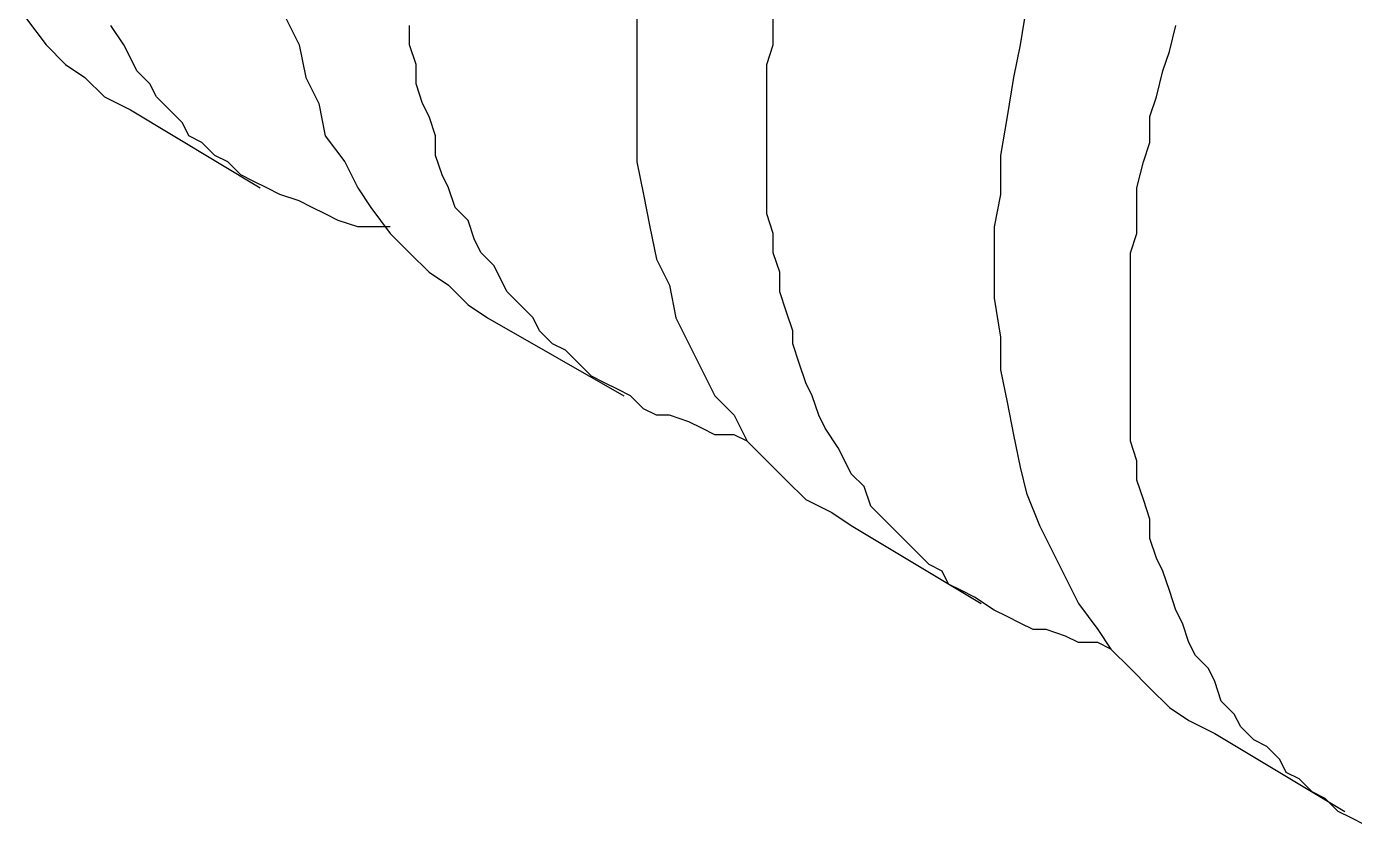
# Model space of a CAD drawing. Extents: x 23 to 317, y -101 to 289.
# Drawn here: x 90.821 to 93.89, y 76.245 to 78.088 of the extents above; entities that cross this region are included whole.
import ezdxf

# ---------------------------------------------------------------- set-up
doc = ezdxf.new("R2010")
doc.units = 0
doc.layers.get('0').update_dxf_attribs({"linetype": 'CONTINUOUS'})

msp = doc.modelspace()

# ---------------------------------------------------------------- linework, layer by layer
at = {"color": 7}
for points in [[(93.132105, 78.135864), (93.117096, 78.04581), (93.102087, 77.970765), (93.087078, 77.880711), (93.072069, 77.790657), (93.072069, 77.700602), (93.05706, 77.625557), (93.05706, 77.535503), (93.05706, 77.460458), (93.072069, 77.370404), (93.072069, 77.295359), (93.087078, 77.220314), (93.102087, 77.145269), (93.117096, 77.070224), (93.132105, 77.010187), (93.162123, 76.935142), (93.192141, 76.875106), (93.222159, 76.81507), (93.252177, 76.755034), (93.297204, 76.694998), (93.327222, 76.649971), (93.37225, 76.604944), (93.417277, 76.559917), (93.462304, 76.51489), (93.507331, 76.484872), (93.567367, 76.454854)], [(90.820716, 78.105846), (90.865743, 78.04581), (90.91077, 78.000783), (90.955797, 77.970765), (91.000824, 77.925738), (91.06086, 77.89572)], [(91.661221, 77.625557), (91.616194, 77.625557), (91.586176, 77.625557), (91.541149, 77.640566), (91.511131, 77.655575), (91.481113, 77.670584), (91.451095, 77.685593), (91.406068, 77.700602), (91.37605, 77.715611), (91.346032, 77.73062), (91.316014, 77.745629), (91.285996, 77.775648), (91.255978, 77.790657), (91.22596, 77.820675), (91.195942, 77.835684), (91.180932, 77.865702), (91.150914, 77.89572), (91.120896, 77.925738), (91.105887, 77.955756), (91.075869, 77.985774), (91.06086, 78.015792), (91.045851, 78.04581), (91.015833, 78.090837)], [(91.421077, 78.105846), (91.451095, 78.04581), (91.466104, 77.970765), (91.496122, 77.910729), (91.511131, 77.835684), (91.556158, 77.775648), (91.586176, 77.715611), (91.616194, 77.670584), (91.661221, 77.610548), (91.706248, 77.565521), (91.751275, 77.520494), (91.796302, 77.490476), (91.841329, 77.445449), (91.886356, 77.415431)], [(92.486717, 77.13026), (92.456699, 77.145269), (92.411672, 77.145269), (92.381654, 77.160278), (92.351636, 77.175287), (92.306609, 77.190296), (92.276591, 77.190296), (92.246573, 77.205305), (92.216555, 77.235323), (92.186537, 77.250332), (92.156519, 77.265341), (92.126501, 77.28035), (92.096483, 77.310368), (92.066465, 77.340386), (92.036447, 77.355395), (92.006429, 77.385413), (91.99142, 77.415431), (91.961402, 77.445449), (91.931384, 77.475467), (91.916375, 77.505485), (91.901366, 77.535503), (91.871347, 77.565521), (91.856338, 77.595539), (91.841329, 77.640566), (91.811311, 77.670584), (91.796302, 77.715611), (91.781293, 77.745629), (91.766284, 77.790657), (91.766284, 77.835684), (91.751275, 77.880711), (91.736266, 77.910729), (91.721257, 77.955756), (91.721257, 78.000783), (91.706248, 78.04581), (91.706248, 78.090837)], [(92.231564, 78.105846), (92.231564, 78.015792), (92.231564, 77.940747), (92.231564, 77.850693), (92.231564, 77.775648), (92.246573, 77.700602), (92.261582, 77.625557), (92.276591, 77.550512), (92.306609, 77.490476), (92.321618, 77.415431), (92.351636, 77.355395), (92.381654, 77.295359), (92.411672, 77.235323), (92.456699, 77.190296), (92.486717, 77.13026), (92.531744, 77.085233), (92.576771, 77.040205), (92.621799, 76.995178), (92.681835, 76.96516), (92.726862, 76.935142)], [(93.327222, 76.649971), (93.297204, 76.66498), (93.252177, 76.66498), (93.222159, 76.679989), (93.177132, 76.694998), (93.147114, 76.694998), (93.117096, 76.710007), (93.087078, 76.725016), (93.05706, 76.740025), (93.012033, 76.770043), (92.982015, 76.785052), (92.951997, 76.800061), (92.936988, 76.830079), (92.90697, 76.845088), (92.876952, 76.875106), (92.846934, 76.905124), (92.816916, 76.935142), (92.801907, 76.950151), (92.771889, 76.980169), (92.75688, 77.025196), (92.726862, 77.055215), (92.711853, 77.085233), (92.696844, 77.115251), (92.666826, 77.160278), (92.651817, 77.190296), (92.636808, 77.235323), (92.621799, 77.265341), (92.606789, 77.310368), (92.59178, 77.355395), (92.59178, 77.385413), (92.576771, 77.43044), (92.561762, 77.475467), (92.561762, 77.520494), (92.546753, 77.565521), (92.546753, 77.610548), (92.531744, 77.655575), (92.531744, 77.700602), (92.531744, 77.745629), (92.531744, 77.805666), (92.531744, 77.850693), (92.531744, 77.89572), (92.531744, 77.940747), (92.531744, 78.000783), (92.546753, 78.04581), (92.546753, 78.105846)], [(93.912574, 76.244727), (93.882556, 76.259736), (93.852538, 76.274745), (93.82252, 76.304763), (93.792502, 76.319772), (93.762484, 76.349791), (93.732466, 76.3648), (93.717457, 76.394818), (93.687439, 76.424836), (93.657421, 76.439845), (93.627403, 76.469863), (93.612394, 76.499881), (93.582376, 76.529899), (93.567367, 76.574926), (93.552358, 76.604944), (93.52234, 76.634962), (93.507331, 76.66498), (93.492322, 76.710007), (93.477313, 76.740025), (93.462304, 76.785052), (93.447295, 76.830079), (93.432286, 76.860097), (93.417277, 76.905124), (93.417277, 76.950151), (93.402268, 76.995178), (93.387259, 77.040205), (93.387259, 77.085233), (93.37225, 77.13026), (93.37225, 77.175287), (93.37225, 77.220314), (93.37225, 77.265341), (93.37225, 77.310368), (93.37225, 77.370404), (93.37225, 77.415431), (93.37225, 77.460458), (93.37225, 77.505485), (93.37225, 77.565521), (93.387259, 77.610548), (93.387259, 77.670584), (93.387259, 77.715611), (93.402268, 77.775648), (93.417277, 77.820675), (93.417277, 77.880711), (93.432286, 77.925738), (93.447295, 77.985774), (93.462304, 78.030801), (93.477313, 78.090837)], [(91.06086, 77.89572), (91.361041, 77.715611)], [(91.886356, 77.415431), (92.201546, 77.235323)], [(92.726862, 76.935142), (93.027042, 76.755034)], [(93.567367, 76.454854), (93.867547, 76.274745)]]:
    msp.add_lwpolyline(points, dxfattribs=at)

doc.saveas('drawing.dxf')
